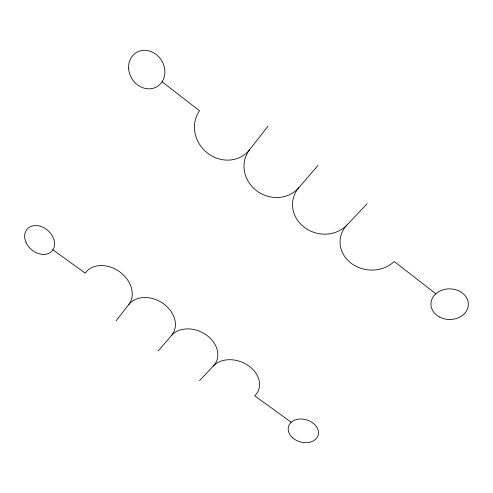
<?xml version="1.0" encoding="UTF-8"?>
<svg xmlns="http://www.w3.org/2000/svg" width="493" height="493" viewBox="0 0 493 493"><rect width="100%" height="100%" fill="white"/><g stroke="black" fill="none" stroke-linecap="round" stroke-linejoin="round"><path stroke-width="0.74" d="M116.126 320.752L128.698 304.643A26.456 20.669 30.4 0 1 163.485 303.743A26.456 20.669 30.4 0 1 171.435 335.567L158.173 350.961M318.071 165.365L298.844 187.679A31.17 28.853 27.9 0 1 256.329 190.514A31.17 28.853 27.9 0 1 249.686 149.613L267.976 126.177M199.505 380.658L213.426 365.96A25.993 19.973 21.9 0 1 248.86 365.985A25.993 19.973 21.9 0 1 254.708 395.83L291.258 422.279M298.844 187.679A30.991 28.138 13.9 0 0 304.101 227.15A30.991 28.138 13.9 0 0 347.004 224.974L367.125 203.732M52.874 249.772L84.839 272.906M162.08 81.776L199.067 110.42M435.855 293.779L394.19 261.518A31.047 27.244 6.2 0 1 350.936 263.065A31.047 27.244 6.2 0 1 347.004 224.974M171.435 335.567A26.172 20.349 26 0 1 206.549 335.141A26.172 20.349 26 0 1 213.426 365.96M85.203 273.165A26.85 20.909 34.9 0 1 119.645 271.785A26.85 20.909 34.9 0 1 128.698 304.643M249.686 149.613A31.786 29.192 44.3 0 1 207.578 153.126A31.786 29.192 44.3 0 1 199.492 110.746M292.805 437.95A15.443 11.475 16.3 0 0 318.059 435.51A15.443 11.475 16.3 0 0 299.14 419.105A15.443 11.475 16.3 0 0 292.805 437.95M25.975 242.297A16.528 12.621 41.2 0 0 51.759 251.184A16.528 12.621 41.2 0 0 41.079 226.484A16.528 12.621 41.2 0 0 25.975 242.297M128.605 68.348A19.948 17.409 58 0 0 156.706 86.848A19.948 17.409 58 0 0 154.882 53.54A19.948 17.409 58 0 0 128.605 68.348M439.436 316.987A18.709 15.314 0.6 0 0 468.325 305.062A18.709 15.314 0.6 0 0 441.161 290.5A18.709 15.314 0.6 0 0 439.436 316.987"/></g></svg>
